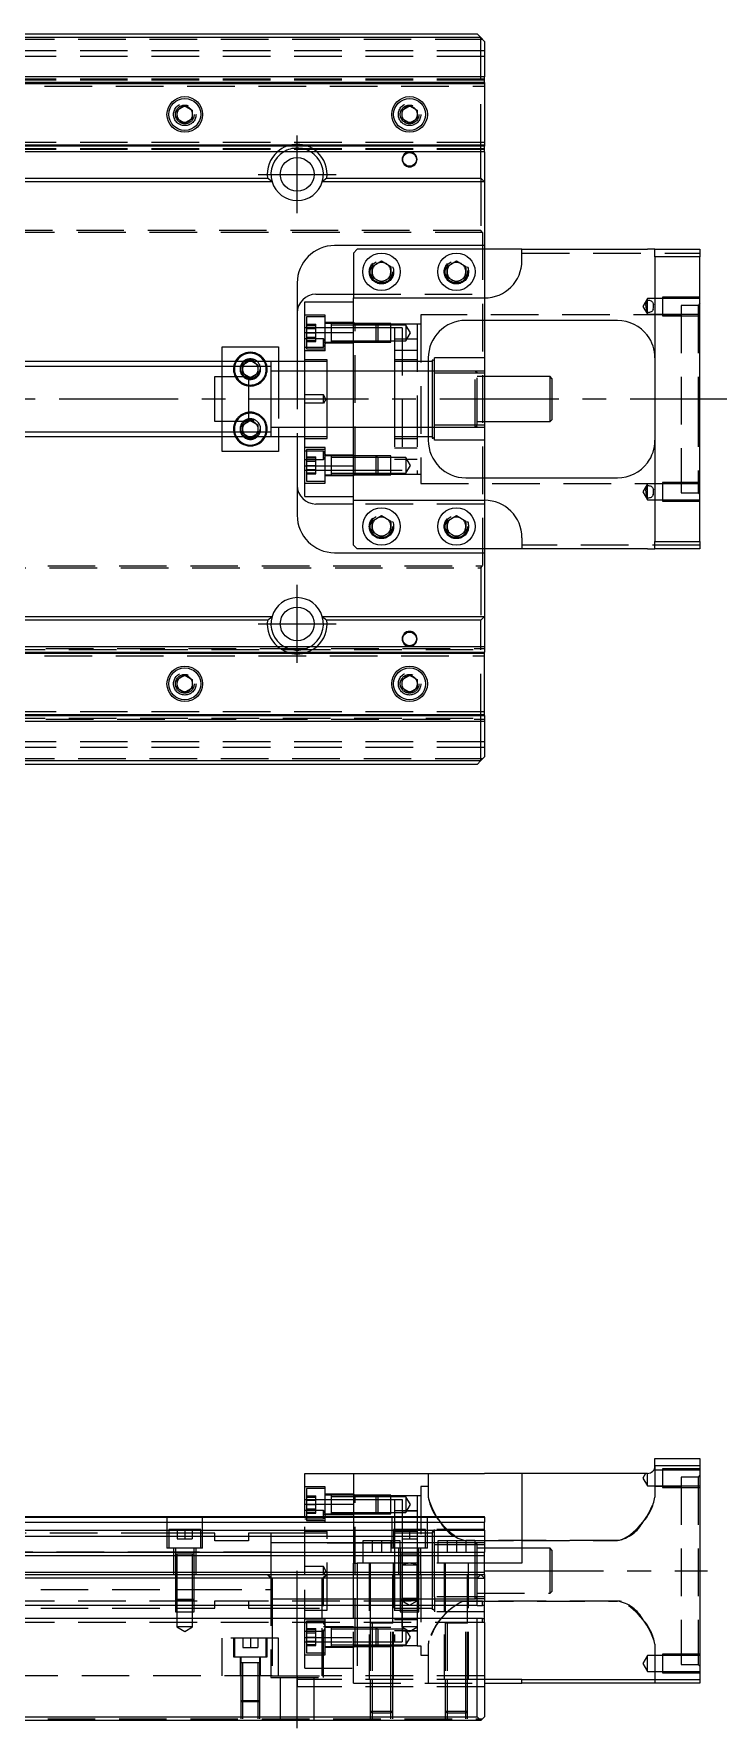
# Model space of a CAD drawing. Extents: x -13 to 794, y -395 to 120.
# Drawn here: x 339.7 to 522.4, y -354.8 to 97.5 of the extents above; entities that cross this region are included whole.
import ezdxf

# ---------------------------------------------------------------- set-up
doc = ezdxf.new("R2010")
doc.units = 0
doc.linetypes.add('CENTER', pattern=[50.8, 31.75, -6.35, 6.35, -6.35])
doc.linetypes.add('DASHED', pattern=[19.05, 12.7, -6.35])
doc.layers.get('0').update_dxf_attribs({"linetype": 'CONTINUOUS'})
doc.layers.add('CENTER', color=1, linetype='CENTER')

msp = doc.modelspace()

# ---------------------------------------------------------------- linework, layer by layer
at = {"color": 3, "linetype": 'DASHED'}
for p, q in [((459.5, 96), (313.8, 96)), ((460, 93), (0, 93)), ((460, 91.5), (0, 91.5)), ((459, 66), (459, 86)), ((460, 85.4), (0, 85.4)), ((460, 84.42), (323.5, 84.42)), ((323.5, 83.5), (460, 83.5)), ((460, 85.15), (330, 85.15)), ((377.5, 76), (377.53, 76.41)), ((437.5, 76), (437.53, 76.37)), ((460, 68.5), (323.5, 68.5)), ((460, 66.6), (0, 66.6)), ((460, 67.58), (323.5, 67.58)), ((460, 66.85), (330, 66.85)), ((459, 59), (459, 45)), ((459.5, 44.5), (0.5, 44.5)), ((459, 45), (1, 45)), ((459.5, 44.5), (459, 45)), ((459.5, 44.5), (459.5, -44.5)), ((460, 40), (460, 28)), ((470, 39), (517.5, 39)), ((429.5, 34), (429.52, 34.35)), ((455.48, 34.36), (455.5, 34)), ((425, 28), (460, 28)), ((460, 28), (460, 27)), ((517.5, 27.25), (507.5, 27.25)), ((507.5, 27.25), (507.5, 22.25)), ((425, 17.78), (425, 26)), ((460, 27), (460, 21)), ((503.5, 26.85), (502.29, 24.75)), ((502.29, 24.75), (503.5, 22.65)), ((507.5, 26.85), (503.5, 26.85)), ((503.5, 26.44), (503.5, 26.85)), ((503.5, 22.65), (503.5, 23.06)), ((503.5, 22.65), (507.5, 22.65)), ((517.5, 26.85), (507.5, 26.85)), ((507.5, 22.65), (517.5, 22.65)), ((517, 25), (512.5, 25)), ((512.5, 25), (512.5, -25)), ((517.5, 25.5), (517, 25)), ((517, 25), (517, 0)), ((417.5, 22.43), (412, 22.43)), ((412.5, 19), (412, 19)), ((417.5, 21.93), (412.5, 21.93)), ((412.5, 21.93), (412.5, 17.68)), ((412.5, 19.99), (415, 19.99)), ((412.5, 19.68), (415, 19.68)), ((425, 19), (412.5, 19)), ((412.5, 18.83), (415, 18.83)), ((415, 18.83), (415, 19.99)), ((415, 16.52), (415, 18.83)), ((417.5, 12.93), (417.5, 22.43)), ((425, 20.43), (417.5, 20.43)), ((419.1, 20.18), (417.5, 20.18)), ((425, 20.18), (419.09, 20.18)), ((419.1, 20.18), (419.1, 17.83)), ((419.1, 20.18), (419.1, 15.18)), ((425, 19.78), (419.1, 19.78)), ((425.5, 20), (425, 20.5)), ((431.1, 20.18), (425, 20.18)), ((431.1, 20.18), (425, 20.18)), ((425.5, 20), (425, 20)), ((431.5, 19.78), (425, 19.78)), ((436, 19), (425, 19)), ((431.28, 20), (425.5, 20)), ((425.5, -20), (425.5, 20)), ((431.5, 19.78), (431.1, 20.18)), ((435, 20.18), (431.1, 20.18)), ((431.1, 17.68), (431.1, 20.18)), ((442, 20), (431.28, 20)), ((435, 19.78), (431.5, 19.78)), ((431.5, 19.78), (431.5, 17.68)), ((435, 15.18), (435, 20.18)), ((439, 19.78), (435, 19.78)), ((438, 19), (436, 19)), ((436, 19), (436, 0)), ((438, 19), (438, 0)), ((440.21, 17.68), (439, 19.78)), ((439, 19.78), (439, 17.68)), ((443, 20), (442, 20)), ((442, 20), (442, 0)), ((512.5, 22.5), (443, 22.5)), ((443, 22.5), (443, -22.5)), ((507.5, 22.25), (517.5, 22.25)), ((417, 16.1), (412, 16.1)), ((412, 13.9), (417, 13.9)), ((412.5, 17.68), (412.5, 13.43)), ((412.5, 17.68), (415, 17.68)), ((412.5, 16.52), (415, 16.52)), ((412.5, 15.68), (415, 15.68)), ((412.5, 15.37), (415, 15.37)), ((415, 15.37), (415, 16.52)), ((417.66, 15), (417, 16.1)), ((417, 15), (417, 16.1)), ((417, 13.9), (417.66, 15)), ((417.66, 15), (417, 15)), ((417, 13.9), (417, 15)), ((417.5, 15.18), (419.1, 15.18)), ((425, 14.93), (417.5, 14.93)), ((419.09, 15.18), (425, 15.18)), ((419.1, 17.83), (419.1, 17.55)), ((419.1, 17.55), (419.1, 15.91)), ((419.1, 15.91), (419.1, 15.18)), ((419.1, 15.58), (425, 15.58)), ((425, 15.58), (431.5, 15.58)), ((425, 15.18), (431.1, 15.18)), ((425, 15.18), (431.1, 15.18)), ((431.1, 15.18), (431.1, 17.68)), ((431.1, 15.18), (431.5, 15.58)), ((431.1, 15.18), (435, 15.18)), ((431.5, 17.68), (431.5, 15.58)), ((431.5, 15.58), (435, 15.58)), ((435, 15.58), (439, 15.58)), ((438, 16), (436, 16)), ((442, 16), (438, 16)), ((439, 15.58), (440.21, 17.68)), ((439, 17.68), (439, 15.58)), ((503.53, 16.96), (503.33, 17.22)), ((390, 5), (390, 10)), ((395.5, 9.15), (396.96, 10)), ((395.5, 6.85), (395.5, 9.15)), ((398.04, 10), (399.5, 9.15)), ((399.5, 9.15), (399.5, 6.85)), ((405, 10), (405, 7.5)), ((410, 10), (410, -10)), ((417.5, 12.93), (412, 12.93)), ((418, 10.5), (412, 10.5)), ((418, 10), (412, 10)), ((412.5, 13.43), (417.5, 13.43)), ((418, 0), (418, 10.5)), ((442, 13), (436, 13)), ((442, 10.5), (436, 10.5)), ((442, 10), (436, 10)), ((436, 10), (436, 0)), ((445, 10), (442, 10)), ((390, -5), (390, 5)), ((395, 8), (395.01, 8.25)), ((397, 5.98), (395.5, 6.85)), ((397.5, 5.69), (397, 5.98)), ((399.5, 6.85), (397.5, 5.69)), ((412, 7.5), (403, 7.5)), ((405, 7.5), (405, -7.5)), ((418, 7.5), (412, 7.5)), ((425, 7.5), (418, 7.5)), ((436, 7.5), (425, 7.5)), ((442, 7.5), (436, 7.5)), ((445, 7.5), (442, 7.5)), ((446, 7.5), (445, 7.5)), ((446.63, 7.5), (446, 7.5)), ((457.5, 7.5), (446.63, 7.5)), ((460, 7.5), (457.5, 7.5)), ((458, 7), (457.5, 7.5)), ((457.5, -7.5), (457.5, 7.5)), ((458, -7), (458, 7)), ((460, 6), (458, 6)), ((417, 1.1), (412, 1.1)), ((417.66, 0), (417, 1.1)), ((417, -1.1), (417, 1.1)), ((418, -10.5), (418, 0)), ((436, 0), (436, -19)), ((436, 0), (436, -10)), ((438, 0), (438, -19)), ((442, 0), (442, -20)), ((517, 0), (517, -25)), ((417, -1.1), (412, -1.1)), ((417.66, 0), (417, -1.1)), ((390, -10), (390, -5)), ((395, -8), (395.01, -7.75)), ((395.5, -6.85), (397, -5.98)), ((395.5, -9.15), (395.5, -6.85)), ((397, -5.98), (397.5, -5.69)), ((397.5, -5.69), (399.5, -6.85)), ((399.5, -6.85), (399.5, -9.15)), ((403, -7.5), (412, -7.5)), ((405, -7.5), (405, -10)), ((412, -7.5), (418, -7.5)), ((418, -7.5), (425, -7.5)), ((425, -7.5), (436, -7.5)), ((436, -7.5), (442, -7.5)), ((442, -7.5), (445, -7.5)), ((445, -7.5), (446, -7.5)), ((446, -7.5), (446.63, -7.5)), ((446.63, -7.5), (457.5, -7.5)), ((457.5, -7.5), (458, -7)), ((457.5, -7.5), (460, -7.5)), ((458, -6), (460, -6)), ((396.96, -10), (395.5, -9.15)), ((399.5, -9.15), (398.04, -10)), ((412, -10), (418, -10)), ((412, -10.5), (418, -10.5)), ((417.5, -12.93), (412, -12.93)), ((417.5, -13.43), (412.5, -13.43)), ((412.5, -13.43), (412.5, -21.93)), ((417.5, -17.68), (417.5, -12.93)), ((436, -10), (442, -10)), ((436, -10.5), (442, -10.5)), ((436, -13), (442, -13)), ((442, -10), (445, -10)), ((417, -13.9), (412, -13.9)), ((412, -16.1), (417, -16.1)), ((412.5, -15.37), (415, -15.37)), ((412.5, -15.68), (415, -15.68)), ((412.5, -16.52), (415, -16.52)), ((412.5, -17.68), (415, -17.68)), ((415, -15.68), (415, -15.37)), ((415, -17.68), (415, -15.68)), ((415, -19.68), (415, -17.68)), ((417.66, -15), (417, -13.9)), ((417, -15), (417, -13.9)), ((417, -16.1), (417.66, -15)), ((417.66, -15), (417, -15)), ((417, -16.1), (417, -15)), ((425, -14.93), (417.5, -14.93)), ((419.1, -15.18), (417.5, -15.18)), ((417.5, -22.43), (417.5, -17.68)), ((425, -15.18), (419.09, -15.18)), ((419.1, -15.18), (419.1, -20.18)), ((419.1, -15.18), (419.1, -20.18)), ((425, -15.58), (419.1, -15.58)), ((431.1, -15.18), (425, -15.18)), ((431.1, -15.18), (425, -15.18)), ((431.5, -15.58), (425, -15.58)), ((425, -26), (425, -17.78)), ((431.5, -15.58), (431.1, -15.18)), ((435, -15.18), (431.1, -15.18)), ((431.1, -20.18), (431.1, -15.18)), ((435, -15.58), (431.5, -15.58)), ((431.5, -15.58), (431.5, -19.78)), ((435, -20.18), (435, -15.18)), ((439, -15.58), (435, -15.58)), ((436, -16), (438, -16)), ((438, -16), (442, -16)), ((440.21, -17.68), (439, -15.58)), ((439, -15.58), (439, -19.78)), ((439, -19.78), (440.21, -17.68)), ((503.49, -17.02), (503.79, -16.59)), ((412, -19), (412.5, -19)), ((412, -22.43), (417.5, -22.43)), ((412.5, -18.83), (415, -18.83)), ((412.5, -19), (425, -19)), ((412.5, -19.68), (415, -19.68)), ((412.5, -19.99), (415, -19.99)), ((412.5, -21.93), (417.5, -21.93)), ((415, -19.99), (415, -19.68)), ((417.5, -20.18), (419.1, -20.18)), ((417.5, -20.43), (425, -20.43)), ((419.09, -20.18), (425, -20.18)), ((419.1, -19.78), (425, -19.78)), ((425, -19), (436, -19)), ((425, -19.78), (431.5, -19.78)), ((425, -20), (425.5, -20)), ((425, -20.5), (425.5, -20)), ((425, -20.18), (431.1, -20.18)), ((425, -20.18), (431.1, -20.18)), ((425.5, -20), (431.28, -20)), ((431.1, -20.18), (431.5, -19.78)), ((431.1, -20.18), (435, -20.18)), ((431.28, -20), (442, -20)), ((431.5, -19.78), (435, -19.78)), ((435, -19.78), (439, -19.78)), ((436, -19), (438, -19)), ((442, -20), (443, -20)), ((443, -22.5), (512.5, -22.5)), ((460, -21), (460, -27)), ((517.5, -22.25), (507.5, -22.25)), ((507.5, -22.25), (507.5, -27.25)), ((460, -27), (460, -28)), ((503.5, -22.65), (502.29, -24.75)), ((502.29, -24.75), (503.5, -26.85)), ((507.5, -22.65), (503.5, -22.65)), ((503.5, -23.06), (503.5, -22.65)), ((503.5, -26.85), (503.5, -26.44)), ((503.5, -26.85), (507.5, -26.85)), ((517.5, -22.65), (507.5, -22.65)), ((507.5, -26.85), (517.5, -26.85)), ((512.5, -25), (517, -25)), ((517, -25), (517.5, -25.5)), ((460, -28), (425, -28)), ((460, -28), (460, -40)), ((507.5, -27.25), (517.5, -27.25)), ((429.5, -34), (429.52, -33.65)), ((449.5, -34), (449.52, -33.65)), ((517.5, -39), (470, -39)), ((0.5, -44.5), (459.5, -44.5)), ((1, -45), (459, -45)), ((459, -45), (459.5, -44.5)), ((459, -45), (459, -59)), ((0, -66.6), (460, -66.6)), ((323.5, -67.58), (460, -67.58)), ((330, -66.85), (460, -66.85)), ((459, -86), (459, -66)), ((323.5, -68.5), (460, -68.5)), ((377.5, -76), (377.53, -75.59)), ((437.5, -76), (437.53, -75.59)), ((0, -85.4), (460, -85.4)), ((460, -83.5), (323.5, -83.5)), ((323.5, -84.42), (460, -84.42)), ((330, -85.15), (460, -85.15)), ((460, -91.5), (0, -91.5)), ((460, -93), (0, -93)), ((459.5, -96), (313.8, -96)), ((505.5, -284.78), (505.5, -293.15)), ((445, -286.78), (445, -293.15)), ((503.01, -286.78), (502.29, -288.03)), ((502.29, -288.03), (503.5, -290.13)), ((503.5, -290.13), (503.5, -286.78)), ((505.12, -285.96), (505.14, -285.93)), ((507.5, -285.93), (505.14, -285.93)), ((517.5, -285.53), (507.5, -285.53)), ((507.5, -285.53), (507.5, -290.53)), ((517.5, -285.93), (507.5, -285.93)), ((517, -287.78), (512.5, -287.78)), ((512.5, -287.78), (512.5, -337.78)), ((517.5, -287.28), (517, -287.78)), ((517, -287.78), (517, -337.78)), ((417.5, -290.35), (412, -290.35)), ((412, -293.78), (412.5, -293.78)), ((412, -293.78), (412.5, -293.78)), ((417.5, -290.85), (412.5, -290.85)), ((412.5, -290.85), (412.5, -295.1)), ((412.5, -292.79), (415, -292.79)), ((412.5, -293.1), (415, -293.1)), ((412.5, -293.78), (425, -293.78)), ((412.5, -293.78), (425, -293.78)), ((412.5, -293.95), (415, -293.95)), ((415, -293.95), (415, -292.79)), ((415, -296.26), (415, -293.95)), ((417.5, -299.85), (417.5, -290.35)), ((425, -292.35), (417.5, -292.35)), ((419.1, -292.6), (417.5, -292.6)), ((425, -292.6), (419.09, -292.6)), ((419.1, -292.6), (419.1, -293)), ((419.1, -292.6), (419.1, -297.6)), ((419.1, -292.6), (419.1, -297.6)), ((425, -293), (419.1, -293)), ((419.1, -293), (419.1, -294.96)), ((425.5, -292.78), (425, -292.28)), ((431.1, -292.6), (425, -292.6)), ((431.1, -292.6), (425, -292.6)), ((425.5, -292.78), (425, -292.78)), ((431.5, -293), (425, -293)), ((425, -293.78), (431.5, -293.78)), ((425, -293.78), (431.5, -293.78)), ((431.28, -292.78), (425.5, -292.78)), ((425.5, -332.78), (425.5, -292.78)), ((431.5, -293), (431.1, -292.6)), ((435, -292.6), (431.1, -292.6)), ((431.1, -295.1), (431.1, -292.6)), ((442, -292.78), (431.28, -292.78)), ((435, -293), (431.5, -293)), ((431.5, -293), (431.5, -295.1)), ((431.5, -293.78), (436, -293.78)), ((431.5, -293.78), (436, -293.78)), ((435, -297.6), (435, -292.6)), ((439, -293), (435, -293)), ((436, -293.78), (438, -293.78)), ((436, -293.78), (436, -306.78)), ((438, -293.78), (438, -301.78)), ((440.21, -295.1), (439, -293)), ((439, -293), (439, -295.1)), ((443, -292.78), (442, -292.78)), ((442, -292.78), (442, -301.78)), ((445, -290.28), (443, -290.28)), ((443, -290.28), (443, -306.78)), ((503.5, -290.13), (507.5, -290.13)), ((512.5, -290.28), (505.5, -290.28)), ((507.5, -290.13), (517.5, -290.13)), ((507.5, -290.53), (517.5, -290.53)), ((375.25, -298.28), (375.25, -306.78)), ((384.75, -306.78), (384.75, -298.28)), ((417, -296.68), (412, -296.68)), ((412, -313.78), (412, -298.28)), ((412.5, -295.1), (412.5, -298.28)), ((412.5, -295.1), (415, -295.1)), ((412.5, -296.26), (415, -296.26)), ((412.5, -297.1), (415, -297.1)), ((412.5, -297.41), (415, -297.41)), ((412.5, -298.28), (412.5, -299.35)), ((415, -297.41), (415, -296.26)), ((417.66, -297.78), (417, -296.68)), ((417, -297.78), (417, -296.68)), ((417, -298.88), (417.66, -297.78)), ((417.66, -297.78), (417, -297.78)), ((417, -298.88), (417, -297.78)), ((417.5, -297.6), (419.1, -297.6)), ((425, -297.85), (417.5, -297.85)), ((419.09, -297.6), (425, -297.6)), ((419.1, -294.96), (419.1, -295.24)), ((419.1, -295.1), (419.1, -297.6)), ((419.1, -295.1), (419.1, -297.6)), ((419.1, -295.24), (419.1, -297.2)), ((419.1, -297.2), (425, -297.2)), ((425, -297.2), (431.5, -297.2)), ((425, -297.6), (431.1, -297.6)), ((425, -297.6), (431.1, -297.6)), ((425, -298.28), (425, -310.78)), ((431.1, -297.6), (431.1, -295.1)), ((431.1, -297.6), (431.5, -297.2)), ((431.1, -297.6), (435, -297.6)), ((431.5, -295.1), (431.5, -297.2)), ((431.5, -297.2), (435, -297.2)), ((435, -297.2), (439, -297.2)), ((435.25, -298.28), (435.25, -306.78)), ((438, -296.78), (436, -296.78)), ((438, -296.78), (442, -296.78)), ((442, -296.78), (438, -296.78)), ((439, -297.2), (440.21, -295.1)), ((439, -295.1), (439, -297.2)), ((444.75, -306.78), (444.75, -298.28)), ((375.75, -302.78), (324.25, -302.78)), ((375.75, -301.78), (375.75, -306.78)), ((384.25, -301.78), (375.75, -301.78)), ((384.25, -302.78), (375.75, -302.78)), ((378, -301.78), (378, -304.28)), ((380, -301.78), (380, -304.28)), ((382, -301.78), (382, -304.28)), ((384.25, -306.78), (384.25, -301.78)), ((388, -302.78), (384.25, -302.78)), ((388, -304.78), (388, -302.78)), ((403, -302.78), (397, -302.78)), ((397, -302.78), (397, -304.78)), ((412, -302.78), (403, -302.78)), ((403, -302.78), (403, -312.78)), ((403, -302.78), (403, -312.78)), ((412, -298.88), (417, -298.88)), ((417.5, -299.85), (412, -299.85)), ((418, -302.28), (412, -302.28)), ((418, -302.78), (412, -302.78)), ((412.5, -299.35), (417.5, -299.35)), ((418, -323.28), (418, -302.28)), ((435.75, -301.78), (435.75, -306.78)), ((444.25, -301.78), (435.75, -301.78)), ((442, -299.78), (436, -299.78)), ((442, -299.78), (436, -299.78)), ((442, -302.28), (436, -302.28)), ((446, -302.78), (436, -302.78)), ((438, -301.78), (438, -304.28)), ((440, -301.78), (440, -304.28)), ((442, -301.78), (442, -304.28)), ((444.25, -306.78), (444.25, -301.78)), ((446.31, -302.4), (446, -302.4)), ((446, -302.4), (446, -310.78)), ((446.63, -305.85), (446.63, -301.78)), ((460, -301.78), (446.63, -301.78)), ((384.75, -306.78), (375.25, -306.78)), ((377, -306.78), (377, -313.78)), ((377.5, -306.78), (377.5, -308.38)), ((378, -304.28), (380, -304.28)), ((380, -304.28), (382, -304.28)), ((382.5, -308.38), (382.5, -306.78)), ((383, -313.78), (383, -306.78)), ((397, -304.78), (388, -304.78)), ((412, -305.28), (403, -305.28)), ((418, -305.28), (412, -305.28)), ((425, -305.28), (418, -305.28)), ((418, -305.28), (425, -305.28)), ((427.5, -305.28), (425, -305.28)), ((425, -305.28), (427.5, -305.28)), ((427.5, -304.78), (427.5, -310.78)), ((435.75, -304.78), (427.5, -304.78)), ((436, -305.28), (427.5, -305.28)), ((427.5, -305.28), (436, -305.28)), ((430, -304.78), (430, -307.78)), ((432.5, -304.78), (432.5, -307.78)), ((435, -304.78), (435, -307.78)), ((444.75, -306.78), (435.25, -306.78)), ((437.5, -304.78), (435.75, -304.78)), ((446, -305.28), (436, -305.28)), ((436, -306.78), (436, -310.78)), ((437, -306.78), (437, -313.78)), ((437.5, -306.78), (437.5, -304.78)), ((437.5, -306.78), (437.5, -308.38)), ((438, -304.28), (438, -311.28)), ((438, -304.28), (440, -304.28)), ((440, -304.28), (442, -304.28)), ((442, -304.28), (442, -306.78)), ((442, -306.78), (442, -308.38)), ((442.5, -308.38), (442.5, -306.78)), ((443, -313.78), (443, -306.78)), ((457.5, -305.28), (446, -305.28)), ((446.63, -310.78), (446.63, -305.85)), ((447.5, -305.85), (446.63, -305.85)), ((447.5, -304.78), (447.5, -310.78)), ((457.5, -304.78), (447.5, -304.78)), ((457.5, -305.85), (447.5, -305.85)), ((450, -304.78), (450, -307.78)), ((452.5, -304.78), (452.5, -307.78)), ((454.07, -304.59), (454.31, -304.64)), ((454.31, -304.64), (454.65, -304.69)), ((454.65, -304.69), (455, -304.7)), ((495.5, -304.7), (455, -304.7)), ((455, -304.7), (470, -304.7)), ((455, -304.78), (455, -307.78)), ((457.5, -310.78), (457.5, -304.78)), ((458, -305.78), (457.5, -305.28)), ((460, -305.28), (457.5, -305.28)), ((460, -305.85), (457.5, -305.85)), ((458, -310.78), (458, -305.78)), ((460, -306.78), (458, -306.78)), ((470, -306.78), (460, -306.78)), ((470, -304.7), (495.5, -304.7)), ((477.5, -306.78), (470, -306.78)), ((478, -307.28), (477.5, -306.78)), ((477.5, -312.78), (477.5, -306.78)), ((478, -307.28), (478, -312.78)), ((495.85, -304.69), (495.5, -304.7)), ((496.19, -304.64), (495.85, -304.69)), ((496.55, -304.56), (496.19, -304.64)), ((377.5, -307.78), (323.5, -307.78)), ((382.5, -307.78), (377.5, -307.78)), ((377.5, -308.37), (377.5, -308.38)), ((377.5, -308.38), (377.5, -313.78)), ((377.5, -308.38), (377.5, -308.38)), ((382.5, -308.38), (377.5, -308.38)), ((377.9, -308.38), (377.9, -313.78)), ((382.1, -313.78), (382.1, -308.38)), ((403, -307.78), (382.5, -307.78)), ((382.5, -308.38), (382.5, -308.37)), ((382.5, -313.78), (382.5, -308.38)), ((382.5, -308.38), (382.5, -308.38)), ((417, -311.68), (412, -311.68)), ((417.66, -312.78), (417, -311.68)), ((417, -313.88), (417, -311.68)), ((425, -310.78), (426, -310.78)), ((425, -313.78), (425, -310.78)), ((437.5, -310.78), (426, -310.78)), ((426, -310.78), (426, -313.78)), ((429.25, -310.78), (429.25, -341.78)), ((429.5, -310.78), (429.5, -313.78)), ((430, -307.78), (432.5, -307.78)), ((432.5, -307.78), (435, -307.78)), ((435.5, -326.78), (435.5, -310.78)), ((435.75, -341.78), (435.75, -310.78)), ((436, -310.78), (436, -331.78)), ((437.5, -308.37), (437.5, -308.38)), ((437.5, -308.38), (437.5, -313.78)), ((437.5, -308.38), (437.5, -308.38)), ((442.5, -308.38), (437.5, -308.38)), ((442.5, -308.38), (437.5, -308.38)), ((437.9, -310.78), (437.5, -310.78)), ((437.9, -308.38), (437.9, -313.78)), ((439.87, -310.78), (437.9, -310.78)), ((438, -311.28), (438, -313.78)), ((442, -311.28), (438, -311.28)), ((440.13, -310.78), (439.87, -310.78)), ((440.06, -310.78), (439.94, -310.78)), ((442.1, -310.78), (440.13, -310.78)), ((442, -308.38), (442, -310.78)), ((442, -310.78), (442, -311.28)), ((442, -313.78), (442, -311.28)), ((442.1, -313.78), (442.1, -308.38)), ((442.5, -310.78), (442.1, -310.78)), ((442.5, -308.38), (442.5, -308.37)), ((442.5, -313.78), (442.5, -308.38)), ((442.5, -308.38), (442.5, -308.38)), ((460, -310.78), (442.5, -310.78)), ((446, -310.78), (446, -323.15)), ((446.63, -319.71), (446.63, -310.78)), ((449.25, -310.78), (449.25, -341.78)), ((449.5, -310.78), (449.5, -326.78)), ((450, -307.78), (452.5, -307.78)), ((452.5, -307.78), (455, -307.78)), ((455.5, -326.78), (455.5, -310.78)), ((455.75, -341.78), (455.75, -310.78)), ((457.5, -312.78), (457.5, -310.78)), ((458, -312.78), (458, -310.78)), ((377.5, -313.78), (377.5, -320.38)), ((377.5, -313.78), (377.5, -320.38)), ((377.9, -313.78), (377.9, -320.78)), ((382.1, -320.78), (382.1, -313.78)), ((382.5, -320.38), (382.5, -313.78)), ((382.5, -320.38), (382.5, -313.78)), ((402, -313.78), (403, -314.78)), ((402.06, -313.78), (403.29, -314.78)), ((403, -312.78), (403, -313.78)), ((403, -312.78), (403, -313.78)), ((403, -313.78), (403, -314.55)), ((403, -313.78), (403, -314.55)), ((403, -314.55), (403, -314.78)), ((403, -314.55), (403, -314.78)), ((403, -314.78), (403, -341.28)), ((403.29, -314.78), (403.29, -322.08)), ((412, -330.56), (412, -313.78)), ((417, -313.88), (412, -313.88)), ((416.71, -314.78), (417.94, -313.78)), ((416.71, -322.08), (416.71, -314.78)), ((417.66, -312.78), (417, -313.88)), ((417, -314.78), (418, -313.78)), ((417, -341.28), (417, -314.78)), ((425, -322.08), (425, -313.78)), ((426, -313.78), (426, -322.08)), ((429.5, -313.78), (429.5, -322.08)), ((437.5, -313.78), (437.5, -320.38)), ((437.5, -313.78), (437.5, -320.38)), ((437.9, -313.78), (437.9, -320.78)), ((438, -313.78), (438, -320.15)), ((442, -320.15), (442, -313.78)), ((442.1, -320.78), (442.1, -313.78)), ((442.5, -320.38), (442.5, -313.78)), ((442.5, -320.38), (442.5, -313.78)), ((443, -313.78), (443, -335.28)), ((457.5, -320.28), (457.5, -312.78)), ((458, -314.78), (458, -312.78)), ((458, -314.78), (460, -314.78)), ((460, -313.78), (460, -314.78)), ((477.5, -318.78), (477.5, -312.78)), ((478, -312.78), (478, -318.28)), ((459.5, -320.93), (0.5, -320.93)), ((322.5, -317.78), (377.5, -317.78)), ((377.5, -317.78), (377.9, -317.78)), ((377.5, -320.38), (377.9, -320.78)), ((377.5, -320.38), (377.5, -322.08)), ((377.5, -320.38), (382.5, -320.38)), ((377.9, -317.78), (382.1, -317.78)), ((377.9, -320.78), (377.9, -323.78)), ((382.1, -320.78), (377.9, -320.78)), ((382.1, -317.78), (382.5, -317.78)), ((382.1, -320.78), (382.5, -320.38)), ((382.1, -323.78), (382.1, -320.78)), ((382.5, -317.78), (403, -317.78)), ((382.5, -322.08), (382.5, -320.38)), ((388, -320.78), (397, -320.78)), ((388, -322.08), (388, -320.78)), ((397, -320.78), (397, -322.08)), ((403, -320.28), (403.29, -320.28)), ((403.29, -320.28), (412, -320.28)), ((412, -320.28), (418, -320.28)), ((418, -320.28), (425, -320.28)), ((418, -320.28), (425, -320.28)), ((425, -320.28), (429.5, -320.28)), ((425, -320.28), (429.5, -320.28)), ((429.5, -320.28), (436, -320.28)), ((429.5, -320.28), (436, -320.28)), ((436, -320.28), (446, -320.28)), ((437.5, -320.38), (437.9, -320.78)), ((437.5, -320.38), (437.5, -322.08)), ((437.5, -320.38), (442.5, -320.38)), ((437.9, -320.78), (437.9, -323.78)), ((442.1, -320.78), (437.9, -320.78)), ((438, -320.15), (438, -320.78)), ((438, -320.15), (438.17, -320.78)), ((442, -320.15), (438, -320.15)), ((438, -320.78), (440, -321.93)), ((438, -320.78), (438, -331.78)), ((440, -321.93), (442, -320.78)), ((441.83, -320.78), (442, -320.15)), ((442, -320.78), (442, -320.15)), ((442, -320.78), (442, -332.78)), ((442.1, -320.78), (442.5, -320.38)), ((442.1, -323.78), (442.1, -320.78)), ((442.5, -322.08), (442.5, -320.38)), ((446, -320.28), (457.5, -320.28)), ((446.63, -319.71), (446.63, -323.78)), ((460, -319.71), (446.63, -319.71)), ((454.07, -320.97), (454.26, -320.93)), ((455, -320.86), (454.26, -320.93)), ((454.26, -320.93), (455, -320.86)), ((495.5, -320.86), (455, -320.86)), ((455, -320.86), (495.5, -320.86)), ((457.5, -320.28), (458, -319.78)), ((460, -320.28), (457.5, -320.28)), ((458, -318.78), (477.5, -318.78)), ((477.5, -318.78), (478, -318.28)), ((495.85, -320.87), (495.5, -320.86)), ((496.19, -320.92), (495.85, -320.87)), ((496.55, -321), (496.19, -320.92)), ((322.5, -322.78), (377.5, -322.78)), ((377.5, -322.08), (377.5, -323.78)), ((377.5, -322.78), (382.5, -322.78)), ((377.5, -323.78), (382.5, -323.78)), ((377.9, -323.78), (377.9, -327.78)), ((382.1, -327.78), (382.1, -323.78)), ((382.5, -323.78), (382.5, -322.08)), ((382.5, -322.78), (388, -322.78)), ((388, -322.78), (388, -322.08)), ((397, -322.08), (397, -322.78)), ((397, -322.78), (403, -322.78)), ((403, -322.78), (403.29, -322.78)), ((403.29, -322.08), (403.29, -325.48)), ((403.29, -322.78), (418, -322.78)), ((403.29, -325.48), (403.29, -340.78)), ((412, -323.28), (418, -323.28)), ((416.71, -325.48), (416.71, -322.08)), ((416.71, -340.78), (416.71, -325.48)), ((425, -325.48), (425, -322.08)), ((425, -341.78), (425, -325.48)), ((426, -322.08), (426, -325.48)), ((426, -325.48), (426, -341.78)), ((429.5, -322.08), (429.5, -325.48)), ((429.5, -325.48), (429.5, -326.78)), ((436, -322.78), (446, -322.78)), ((436, -323.28), (442, -323.28)), ((437.5, -322.08), (437.5, -323.78)), ((437.5, -323.78), (442.5, -323.78)), ((437.9, -323.78), (437.9, -327.78)), ((442.1, -327.78), (442.1, -323.78)), ((442.5, -323.78), (442.5, -322.08)), ((446.31, -323.15), (446, -323.15)), ((460, -323.78), (446.63, -323.78)), ((459.5, -326.63), (0.5, -326.63)), ((377.9, -327.78), (380, -328.99)), ((382.1, -327.78), (377.9, -327.78)), ((380, -328.99), (382.1, -327.78)), ((417.5, -325.71), (412, -325.71)), ((417, -326.68), (412, -326.68)), ((412, -328.88), (417, -328.88)), ((417.5, -326.21), (412.5, -326.21)), ((412.5, -326.21), (412.5, -334.71)), ((412.5, -328.15), (415, -328.15)), ((412.5, -328.46), (415, -328.46)), ((412.5, -329.3), (415, -329.3)), ((415, -328.46), (415, -328.15)), ((415, -330.46), (415, -328.46)), ((417.66, -327.78), (417, -326.68)), ((417, -328.88), (417.66, -327.78)), ((417.66, -327.78), (417, -327.78)), ((417.5, -330.46), (417.5, -325.71)), ((425, -327.71), (417.5, -327.71)), ((419.1, -327.96), (417.5, -327.96)), ((425, -327.96), (419.09, -327.96)), ((419.1, -327.96), (419.1, -332.96)), ((419.1, -327.96), (419.1, -328.36)), ((419.1, -327.96), (419.1, -332.96)), ((425, -328.36), (419.1, -328.36)), ((419.1, -328.36), (419.1, -332.56)), ((429.5, -327.96), (425, -327.96)), ((429.5, -327.96), (425, -327.96)), ((429.5, -328.36), (425, -328.36)), ((429.5, -326.77), (429.5, -326.78)), ((429.5, -326.78), (429.5, -341.78)), ((429.5, -326.78), (429.5, -326.78)), ((435.5, -326.78), (429.5, -326.78)), ((435.5, -326.78), (429.5, -326.78)), ((430, -327.96), (429.5, -327.96)), ((430, -327.96), (429.5, -327.96)), ((430, -328.36), (429.5, -328.36)), ((430, -326.78), (430, -341.78)), ((431.1, -327.96), (430, -327.96)), ((431.1, -327.96), (430, -327.96)), ((431.5, -328.36), (430, -328.36)), ((431.5, -328.36), (431.1, -327.96)), ((435, -327.96), (431.1, -327.96)), ((431.1, -332.96), (431.1, -327.96)), ((435, -328.36), (431.5, -328.36)), ((431.5, -328.36), (431.5, -332.56)), ((435, -341.78), (435, -326.78)), ((439, -328.36), (435, -328.36)), ((435.5, -341.78), (435.5, -326.77)), ((436, -325.78), (442, -325.78)), ((442, -325.78), (436, -325.78)), ((438, -328.78), (436, -328.78)), ((437.9, -327.78), (440, -328.99)), ((442.1, -327.78), (437.9, -327.78)), ((438, -328.78), (442, -328.78)), ((442, -328.78), (438, -328.78)), ((440.21, -330.46), (439, -328.36)), ((439, -328.36), (439, -332.56)), ((440, -328.99), (442.1, -327.78)), ((449.5, -326.77), (449.5, -341.78)), ((455.5, -326.78), (449.5, -326.78)), ((455.5, -326.78), (449.5, -326.78)), ((450, -326.78), (450, -341.78)), ((455, -341.78), (455, -326.78)), ((455.5, -341.78), (455.5, -326.77)), ((405, -330.78), (390, -330.78)), ((390, -340.78), (390, -330.78)), ((393, -330.78), (393, -335.78)), ((393.25, -330.78), (393.25, -335.78)), ((395.5, -330.78), (395.5, -333.28)), ((395.5, -333.28), (397.5, -333.28)), ((397.5, -330.78), (397.5, -333.28)), ((397.5, -333.28), (399.5, -333.28)), ((399.5, -330.78), (399.5, -333.28)), ((401.75, -335.78), (401.75, -330.78)), ((402, -335.78), (402, -330.78)), ((405, -340.78), (405, -330.78)), ((412, -338.78), (412, -330.56)), ((412, -330.56), (425, -330.56)), ((412, -331.78), (425, -331.78)), ((412, -331.78), (425, -331.78)), ((412.5, -330.46), (415, -330.46)), ((412.5, -331.61), (415, -331.61)), ((412.5, -332.46), (415, -332.46)), ((412.5, -332.77), (415, -332.77)), ((415, -332.46), (415, -330.46)), ((415, -332.77), (415, -332.46)), ((417.5, -335.21), (417.5, -330.46)), ((417.5, -332.96), (419.1, -332.96)), ((417.5, -333.21), (425, -333.21)), ((419.09, -332.96), (425, -332.96)), ((419.1, -330.46), (419.1, -332.96)), ((419.1, -330.46), (419.1, -332.96)), ((419.1, -332.56), (425, -332.56)), ((425, -331.78), (436, -331.78)), ((425, -331.78), (436, -331.78)), ((425, -332.56), (431.5, -332.56)), ((425, -332.56), (431.5, -332.56)), ((425, -333.28), (425.5, -332.78)), ((425.5, -332.78), (425, -332.78)), ((425, -332.96), (431.1, -332.96)), ((425, -332.96), (431.1, -332.96)), ((425.5, -332.78), (442, -332.78)), ((442, -332.78), (425.5, -332.78)), ((431.1, -332.96), (431.5, -332.56)), ((431.1, -332.96), (435, -332.96)), ((431.5, -332.56), (435, -332.56)), ((435, -332.56), (439, -332.56)), ((436, -331.78), (438, -331.78)), ((439, -332.56), (440.21, -330.46)), ((442, -332.78), (443, -332.78)), ((445.01, -332.1), (445, -332.41)), ((445, -332.41), (445, -342.78)), ((445.05, -331.79), (445.01, -332.1)), ((445.12, -331.47), (445.05, -331.79)), ((505.5, -332.41), (505.5, -342.78)), ((393, -335.78), (402, -335.78)), ((394.75, -335.78), (394.75, -340.78)), ((395, -335.78), (395, -337.38)), ((395, -337.37), (395, -340.78)), ((400, -337.38), (395, -337.38)), ((395.4, -337.38), (395.4, -340.78)), ((399.6, -340.78), (399.6, -337.38)), ((400, -337.38), (400, -335.78)), ((400, -340.78), (400, -337.37)), ((400.25, -340.78), (400.25, -335.78)), ((412, -335.21), (417.5, -335.21)), ((412, -338.78), (425, -338.78)), ((412.5, -334.71), (417.5, -334.71)), ((443, -335.28), (445, -335.28)), ((503.5, -335.43), (502.29, -337.53)), ((502.29, -337.53), (503.5, -339.63)), ((507.5, -335.43), (503.5, -335.43)), ((503.5, -337.53), (503.5, -335.43)), ((503.5, -339.63), (503.5, -337.53)), ((505.5, -335.28), (512.5, -335.28)), ((517.5, -335.03), (507.5, -335.03)), ((507.5, -335.03), (507.5, -340.03)), ((517.5, -335.43), (507.5, -335.43)), ((512.5, -337.78), (517, -337.78)), ((517, -337.78), (517.5, -338.28)), ((403.29, -340.78), (296.71, -340.78)), ((395, -340.78), (395, -347.38)), ((395, -340.78), (395, -347.38)), ((395.4, -340.78), (395.4, -347.78)), ((399.6, -347.78), (399.6, -340.78)), ((400, -347.38), (400, -340.78)), ((400, -347.38), (400, -340.78)), ((403, -341.28), (417, -341.28)), ((403.29, -340.78), (416.71, -340.78)), ((405.5, -341.28), (405.5, -352.78)), ((410, -340.78), (410, -341.78)), ((410, -341.78), (410, -343.78)), ((420, -341.78), (410, -341.78)), ((414.5, -352.78), (414.5, -341.28)), ((460, -340.78), (416.71, -340.78)), ((460, -341.78), (420, -341.78)), ((425, -342.78), (425, -341.78)), ((425, -342.78), (460, -342.78)), ((429.5, -341.78), (429.5, -350.28)), ((429.5, -341.78), (429.5, -350.28)), ((430, -341.78), (430, -350.78)), ((435, -350.78), (435, -341.78)), ((435.5, -350.28), (435.5, -341.78)), ((435.5, -350.28), (435.5, -341.78)), ((449.5, -341.78), (449.5, -350.28)), ((449.5, -341.78), (449.5, -350.28)), ((450, -341.78), (450, -350.78)), ((455, -350.78), (455, -341.78)), ((455.5, -350.28), (455.5, -341.78)), ((455.5, -350.28), (455.5, -341.78)), ((503.5, -339.63), (507.5, -339.63)), ((507.5, -339.63), (517.5, -339.63)), ((507.5, -340.03), (517.5, -340.03)), ((395, -347.38), (395.4, -347.78)), ((395, -347.38), (395, -352.28)), ((395, -347.38), (400, -347.38)), ((395.4, -347.78), (395.4, -352.28)), ((399.6, -347.78), (395.4, -347.78)), ((399.6, -347.78), (400, -347.38)), ((399.6, -352.28), (399.6, -347.78)), ((400, -352.28), (400, -347.38)), ((415, -343.78), (410, -343.78)), ((460, -343.78), (415, -343.78)), ((0.5, -352.28), (459.5, -352.28)), ((429.5, -350.28), (430, -350.78)), ((429.5, -350.28), (429.5, -352.28)), ((429.5, -350.28), (435.5, -350.28)), ((430, -350.78), (430, -352.28)), ((435, -350.78), (430, -350.78)), ((435, -350.78), (435.5, -350.28)), ((435, -352.28), (435, -350.78)), ((435.5, -352.28), (435.5, -350.28)), ((449.5, -350.28), (450, -350.78)), ((449.5, -350.28), (449.5, -352.28)), ((449.5, -350.28), (455.5, -350.28)), ((450, -350.78), (450, -352.28)), ((455, -350.78), (450, -350.78)), ((455, -350.78), (455.5, -350.28)), ((455, -352.28), (455, -350.78)), ((455.5, -352.28), (455.5, -350.28))]:
    msp.add_line(p, q, dxfattribs=at)
at = {"color": 7, "linetype": 'CONTINUOUS'}
for p, q in [((330, 97.5), (458, 97.5)), ((459, 96.5), (330, 96.5)), ((459, 96.5), (458, 97.5)), ((460, 95.5), (459, 96.5)), ((459, 86), (459, 96.5)), ((460, 95.5), (460, 86)), ((460, 86), (330, 86)), ((460, 84.48), (460, 86)), ((460, 84.48), (331.27, 84.48)), ((460, 84.2), (331.95, 84.2)), ((460, 84.48), (460, 84.2)), ((460, 84.2), (460, 67.8)), ((378, 77.15), (380, 78.31)), ((378, 74.85), (378, 77.15)), ((380, 78.31), (382, 77.15)), ((382, 77.15), (382, 74.85)), ((438, 77.15), (440, 78.31)), ((438, 74.85), (438, 77.15)), ((440, 78.31), (442, 77.15)), ((442, 77.15), (442, 74.85)), ((380, 73.69), (378, 74.85)), ((382, 74.85), (380, 73.69)), ((440, 73.69), (438, 74.85)), ((442, 74.85), (440, 73.69)), ((460, 67.8), (330, 67.8)), ((460, 67.52), (330, 67.52)), ((460, 66), (330, 66)), ((459, 59), (459, 66)), ((460, 67.8), (460, 67.52)), ((460, 66), (460, 67.52)), ((460, 66), (460, 58)), ((330, 59), (402.06, 59)), ((403.29, 58), (402.06, 59)), ((417.94, 59), (416.71, 58)), ((417.94, 59), (459, 59)), ((459, 59), (460, 58)), ((403.29, 58), (330, 58)), ((460, 58), (416.71, 58)), ((460, 58), (460, 41)), ((460, 41), (420, 41)), ((460, 41), (460, 40)), ((426, 40), (425, 39)), ((425, 39), (425, 27)), ((470, 40), (426, 40)), ((430, 35.44), (432.5, 36.89)), ((432.5, 36.89), (435, 35.44)), ((450, 35.44), (452.5, 36.89)), ((452.5, 36.89), (455, 35.44)), ((470, 40), (503.5, 40)), ((470, 37), (470, 40)), ((505.5, 40), (503.5, 40)), ((505.5, 40), (517.5, 40)), ((505.5, 38), (505.5, 40)), ((517.5, 38), (505.5, 38)), ((505.5, 38), (505.5, -38)), ((517.5, 40), (517.5, 38)), ((517.5, -38), (517.5, 38)), ((430, 32.56), (430, 35.44)), ((432.5, 31.11), (430, 32.56)), ((435, 32.56), (432.5, 31.11)), ((435, 35.44), (435, 32.56)), ((450, 32.56), (450, 35.44)), ((452.5, 31.11), (450, 32.56)), ((455, 32.56), (452.5, 31.11)), ((455, 35.44), (455, 32.56)), ((410, 31), (410, 10)), ((415, 28), (425, 28)), ((412, 26), (425, 26)), ((412, 17.78), (412, 26)), ((425, 27), (460, 27)), ((425, 17.78), (425, 27)), ((503.03, 25.03), (503.11, 25.42)), ((503.11, 25.42), (503.23, 25.8)), ((503.23, 25.8), (503.38, 26.17)), ((503.38, 26.17), (503.5, 26.44)), ((503.5, 23.06), (503.5, 26.44)), ((503.5, 26.44), (503.76, 26.42)), ((503.58, 23.06), (503.5, 23.06)), ((503.82, 23.08), (503.58, 23.06)), ((503.76, 26.42), (504.01, 26.38)), ((504.04, 23.12), (503.82, 23.08)), ((504.01, 26.38), (504.25, 26.32)), ((504.26, 23.18), (504.04, 23.12)), ((504.25, 26.32), (504.47, 26.21)), ((504.46, 23.28), (504.26, 23.18)), ((504.65, 23.41), (504.46, 23.28)), ((504.47, 26.21), (504.66, 26.09)), ((504.81, 23.57), (504.65, 23.41)), ((504.66, 26.09), (504.81, 25.92)), ((504.81, 25.92), (504.93, 25.74)), ((504.94, 23.78), (504.81, 23.57)), ((504.93, 25.74), (505.02, 25.53)), ((505.04, 24.02), (504.94, 23.78)), ((505.02, 25.53), (505.08, 25.3)), ((495.5, 21), (455, 21)), ((460, 21), (460, 11)), ((390, 10), (390, 14)), ((390, 14), (405, 14)), ((405, 14), (405, 10)), ((412, 17.78), (425, 17.78)), ((412, -17.78), (412, 17.78)), ((425, -17.78), (425, 17.78)), ((425, -17.78), (425, 17.78)), ((403, 10), (330, 10)), ((396.96, 10), (397.5, 10.31)), ((397.5, 10.31), (398.04, 10)), ((412, 10), (403, 10)), ((403, 10), (403, -10)), ((403, 10), (403, -10)), ((445, 11), (445, -11)), ((446, 10), (445, 10)), ((446.31, 10.37), (446, 10.37)), ((446, 10.37), (446, 0)), ((446.63, 6.93), (446.63, 11)), ((460, 11), (446.63, 11)), ((460, 11), (460, 6.93)), ((388, -6), (388, 6)), ((388, 6), (397, 6)), ((397, 6), (397, -6)), ((446.63, -6.93), (446.63, 6.93)), ((460, 6.93), (446.63, 6.93)), ((460, 6.93), (460, -6.93)), ((477.5, 6), (460, 6)), ((478, 5.5), (477.5, 6)), ((477.5, -6), (477.5, 6)), ((478, 5.5), (478, -5.5)), ((446, 0), (446, -10.38)), ((397, -6), (388, -6)), ((446.63, -11), (446.63, -6.93)), ((460, -6.93), (446.63, -6.93)), ((460, -6), (477.5, -6)), ((460, -6.93), (460, -11)), ((477.5, -6), (478, -5.5)), ((330, -10), (403, -10)), ((390, -14), (390, -10)), ((397.5, -10.31), (396.96, -10)), ((398.04, -10), (397.5, -10.31)), ((403, -10), (412, -10)), ((405, -10), (405, -14)), ((410, -10), (410, -31)), ((445, -10), (446, -10)), ((446, -10.38), (446.31, -10.38)), ((460, -11), (446.63, -11)), ((460, -11), (460, -21)), ((405, -14), (390, -14)), ((412, -26), (412, -17.78)), ((412, -17.78), (425, -17.78)), ((425, -27), (425, -17.78)), ((455, -21), (495.5, -21)), ((412, -26), (425, -26)), ((425, -39), (425, -27)), ((425, -27), (460, -27)), ((503.03, -24.47), (503.11, -24.08)), ((503.11, -24.08), (503.23, -23.7)), ((503.23, -23.7), (503.38, -23.33)), ((503.38, -23.33), (503.5, -23.06)), ((503.5, -26.44), (503.5, -23.06)), ((503.5, -23.06), (503.76, -23.07)), ((503.58, -26.43), (503.5, -26.44)), ((503.82, -26.42), (503.58, -26.43)), ((503.76, -23.07), (504.01, -23.11)), ((504.04, -26.38), (503.82, -26.42)), ((504.01, -23.11), (504.25, -23.18)), ((504.26, -26.31), (504.04, -26.38)), ((504.25, -23.18), (504.47, -23.28)), ((504.46, -26.22), (504.26, -26.31)), ((504.65, -26.09), (504.46, -26.22)), ((504.47, -23.28), (504.66, -23.41)), ((504.81, -25.93), (504.65, -26.09)), ((504.66, -23.41), (504.81, -23.58)), ((504.81, -23.58), (504.93, -23.76)), ((504.94, -25.71), (504.81, -25.93)), ((504.93, -23.76), (505.02, -23.96)), ((505.04, -25.47), (504.94, -25.71)), ((505.02, -23.96), (505.08, -24.19)), ((425, -28), (415, -28)), ((430, -32.56), (432.5, -31.11)), ((432.5, -31.11), (435, -32.56)), ((450, -32.56), (452.5, -31.11)), ((452.5, -31.11), (455, -32.56)), ((430, -35.44), (430, -32.56)), ((432.5, -36.89), (430, -35.44)), ((435, -35.44), (432.5, -36.89)), ((435, -32.56), (435, -35.44)), ((450, -35.44), (450, -32.56)), ((452.5, -36.89), (450, -35.44)), ((455, -35.44), (452.5, -36.89)), ((455, -32.56), (455, -35.44)), ((425, -39), (426, -40)), ((470, -40), (426, -40)), ((460, -40), (460, -41)), ((470, -37), (470, -40)), ((503.5, -40), (470, -40)), ((503.5, -40), (505.5, -40)), ((505.5, -40), (505.5, -38)), ((505.5, -38), (517.5, -38)), ((517.5, -40), (505.5, -40)), ((517.5, -38), (517.5, -40)), ((420, -41), (460, -41)), ((460, -41), (460, -58)), ((330, -58), (403.29, -58)), ((402.06, -59), (403.29, -58)), ((416.71, -58), (460, -58)), ((416.71, -58), (417.94, -59)), ((460, -58), (459, -59)), ((460, -58), (460, -66)), ((402.06, -59), (330, -59)), ((459, -59), (417.94, -59)), ((459, -66), (459, -59)), ((330, -66), (460, -66)), ((330, -67.52), (460, -67.52)), ((330, -67.8), (460, -67.8)), ((460, -66), (460, -67.52)), ((460, -67.8), (460, -67.52)), ((460, -84.2), (460, -67.8)), ((378, -74.85), (380, -73.69)), ((378, -77.15), (378, -74.85)), ((380, -73.69), (382, -74.85)), ((382, -74.85), (382, -77.15)), ((438, -74.85), (440, -73.69)), ((438, -77.15), (438, -74.85)), ((440, -73.69), (442, -74.85)), ((442, -74.85), (442, -77.15)), ((380, -78.31), (378, -77.15)), ((382, -77.15), (380, -78.31)), ((440, -78.31), (438, -77.15)), ((442, -77.15), (440, -78.31)), ((331.27, -84.48), (460, -84.48)), ((331.95, -84.2), (460, -84.2)), ((460, -84.48), (460, -84.2)), ((460, -84.48), (460, -86)), ((330, -86), (460, -86)), ((459, -96.5), (459, -86)), ((460, -86), (460, -95.5)), ((330, -96.5), (459, -96.5)), ((458, -97.5), (330, -97.5)), ((458, -97.5), (459, -96.5)), ((459, -96.5), (460, -95.5)), ((505.5, -284.78), (505.5, -282.78)), ((505.5, -282.78), (517.5, -282.78)), ((517.5, -284.78), (505.5, -284.78)), ((517.5, -282.78), (517.5, -284.78)), ((517.5, -284.78), (517.5, -341.78)), ((412, -286.78), (425, -286.78)), ((412, -295), (412, -286.78)), ((425, -286.78), (460, -286.78)), ((425, -286.78), (425, -298.28)), ((470, -286.78), (460, -286.78)), ((503.5, -286.78), (470, -286.78)), ((470, -286.78), (470, -310.78)), ((323.5, -298.28), (460, -298.28)), ((323.5, -298.44), (460, -298.44)), ((412, -298.28), (412, -295)), ((412, -295), (425, -295)), ((460, -298.44), (460, -298.28)), ((460, -298.44), (460, -299.84)), ((323.5, -299.84), (460, -299.84)), ((323.5, -301.92), (460, -301.92)), ((460, -301.92), (460, -299.84)), ((460, -301.92), (460, -303.54)), ((323.5, -303.54), (460, -303.54)), ((460, -303.54), (460, -307.83)), ((0, -308.68), (460, -308.68)), ((323.5, -307.83), (460, -307.83)), ((460, -308.68), (460, -307.83)), ((460, -313.18), (460, -308.68)), ((470, -310.78), (460, -310.78)), ((0, -313.18), (460, -313.18)), ((1, -313.78), (459, -313.78)), ((458, -314.78), (2, -314.78)), ((458, -314.78), (459, -313.78)), ((458, -322.08), (458, -314.78)), ((459, -313.78), (460, -314.78)), ((459, -313.78), (460, -313.78)), ((460, -313.78), (460, -313.18)), ((460, -314.78), (460, -320.93)), ((459.5, -322.08), (459.5, -320.93)), ((459.5, -320.93), (460, -320.93)), ((460, -322.08), (460, -320.93)), ((458, -322.08), (2, -322.08)), ((458, -325.48), (2, -325.48)), ((458, -322.08), (459.5, -322.08)), ((459.5, -325.48), (458, -325.48)), ((458, -351.78), (458, -325.48)), ((460, -322.08), (459.5, -322.08)), ((459.5, -325.48), (460, -325.48)), ((459.5, -326.63), (459.5, -325.48)), ((460, -325.48), (460, -322.08)), ((460, -326.63), (460, -325.48)), ((460, -326.63), (459.5, -326.63)), ((460, -326.63), (460, -351.78)), ((400, -337.38), (395, -337.38)), ((470, -341.78), (460, -341.78)), ((460, -342.78), (470, -342.78)), ((470, -342.78), (470, -341.78)), ((470, -341.78), (517.5, -341.78)), ((517.5, -342.78), (470, -342.78)), ((517.5, -341.78), (517.5, -342.78)), ((2, -351.78), (458, -351.78)), ((459, -352.78), (458, -351.78)), ((460, -351.78), (459, -352.78)), ((459, -352.78), (1, -352.78))]:
    msp.add_line(p, q, dxfattribs=at)
at = {"color": 3, "linetype": 'CONTINUOUS'}
for p, q in [((403, 8.75), (330, 8.75)), ((330, -8.75), (403, -8.75))]:
    msp.add_line(p, q, dxfattribs=at)
at = {"color": 7, "linetype": 'CONTINUOUS'}
for centre, radius in [((380, 76), 4.75), ((380, 76), 4.25), ((440, 76), 4.75), ((440, 76), 4.25), ((410, 60), 4.5), ((432.5, 34), 5), ((452.5, 34), 5), ((432.5, -34), 5), ((452.5, -34), 5), ((410, -60), 4.5), ((380, -76), 4.75), ((380, -76), 4.25), ((440, -76), 4.75), ((440, -76), 4.25)]:
    msp.add_circle(centre, radius, dxfattribs=at)
at = {"color": 3, "linetype": 'DASHED'}
for centre, radius in [((380, 76), 3), ((380, 76), 2.5), ((440, 76), 3), ((440, 76), 2.5), ((432.5, 34), 3.25), ((432.5, 34), 3), ((452.5, 34), 3.25), ((452.5, 34), 3), ((397.5, 8), 2.5), ((397.5, -8), 2.5), ((432.5, -34), 3.25), ((432.5, -34), 3), ((452.5, -34), 3.25), ((452.5, -34), 3), ((380, -76), 3), ((380, -76), 2.5), ((440, -76), 3), ((440, -76), 2.5)]:
    msp.add_circle(centre, radius, dxfattribs=at)
at = {"color": 3, "linetype": 'CONTINUOUS'}
for centre in [(440, 64), (440, -64)]:
    msp.add_circle(centre, 1.83, dxfattribs=at)
at = {"color": 3, "linetype": 'DASHED'}
for centre, radius, start, end in [((380, 76), 2.1, 137.7528, 162.2472), ((380, 76), 2.1, 102.2472, 137.7528), ((380, 76), 2.1, 77.7528, 102.2472), ((380, 76), 2.1, 42.2472, 77.7528), ((380, 76), 2.1, 17.7528, 42.2472), ((440, 76), 2.1, 137.7528, 162.2472), ((440, 76), 2.1, 102.2472, 137.7528), ((440, 76), 2.1, 77.7528, 102.2472), ((440, 76), 2.1, 42.2472, 77.7528), ((440, 76), 2.1, 17.7528, 42.2472), ((380, 76), 2.1, 162.2472, 180), ((380, 76), 2.1, 180, 197.7528), ((380, 76), 2.1, 197.7528, 222.2472), ((380, 76), 2.1, 222.2472, 257.7528), ((380, 76), 2.1, 257.7528, 282.2472), ((380, 76), 2.1, 282.2472, 317.7528), ((380, 76), 2.1, 317.7528, 342.2472), ((380, 76), 2.1, 342.2472, 17.7528), ((440, 76), 2.1, 162.2472, 180), ((440, 76), 2.1, 180, 197.7528), ((440, 76), 2.1, 197.7528, 222.2472), ((440, 76), 2.1, 222.2472, 257.7528), ((440, 76), 2.1, 257.7528, 282.2472), ((440, 76), 2.1, 282.2472, 317.7528), ((440, 76), 2.1, 317.7528, 342.2472), ((440, 76), 2.1, 342.2472, 17.7528), ((410, 60), 8, 48.5904, 131.4096), ((410, 60), 7, 58.9973, 121.0027), ((432.5, 34), 2.5, 60, 120), ((452.5, 34), 2.5, 60, 120), ((432.5, 34), 2.5, 120, 180), ((432.5, 34), 2.5, 180, 240), ((432.5, 34), 2.5, 240, 300), ((432.5, 34), 2.5, 0, 60), ((432.5, 34), 2.5, 300, 0), ((452.5, 34), 2.5, 120, 180), ((452.5, 34), 2.5, 180, 240), ((452.5, 34), 2.5, 240, 300), ((452.5, 34), 2.5, 0, 60), ((452.5, 34), 2.5, 300, 0), ((397.5, 8), 4.5, 153.6122, 221.8103), ((397.5, 8), 4.25, 151.9275, 224.9009), ((397.5, 8), 2.75, 133.3418, 259.5243), ((397.5, 8), 2.1, 137.7528, 162.2472), ((397.5, 8), 2.75, 46.6582, 133.3418), ((397.5, 8), 2.1, 107.7528, 137.7528), ((397.5, 8), 2.1, 102.2472, 107.7528), ((397.5, 8), 2.1, 77.7528, 102.2472), ((397.5, 8), 2.75, 270, 46.6582), ((397.5, 8), 2.1, 72.2472, 77.7528), ((397.5, 8), 2.1, 42.2472, 72.2472), ((397.5, 8), 2.1, 17.7528, 42.2472), ((397.5, 8), 4.5, 318.1897, 26.3878), ((397.5, 8), 4.25, 0, 28.0725), ((397.5, 8), 4.5, 221.8103, 263.6206), ((397.5, 8), 4.25, 224.9009, 263.2437), ((397.5, 8), 2.1, 162.2472, 180), ((397.5, 8), 2.1, 180, 197.7528), ((397.5, 8), 2.1, 197.7528, 222.2472), ((397.5, 8), 2.1, 222.2472, 256.2259), ((397.5, 8), 2.1, 256.2259, 257.7528), ((397.5, 8), 2.75, 259.5243, 270), ((397.5, 8), 4.5, 263.6206, 318.1897), ((397.5, 8), 4.25, 263.2437, 315.0991), ((397.5, 8), 2.1, 257.7528, 282.2472), ((397.5, 8), 2.1, 282.2472, 317.7528), ((397.5, 8), 2.1, 317.7528, 342.2472), ((397.5, 8), 2.1, 342.2472, 17.7528), ((397.5, 8), 4.25, 315.0991, 0), ((397.5, -8), 4.5, 96.3794, 138.1897), ((397.5, -8), 4.25, 96.7563, 135.0991), ((397.5, -8), 4.5, 90, 96.3794), ((397.5, -8), 4.25, 44.9009, 96.7563), ((397.5, -8), 4.5, 41.8103, 90), ((397.5, -8), 4.5, 138.1897, 206.3878), ((397.5, -8), 4.25, 135.0991, 208.0725), ((397.5, -8), 2.75, 100.4757, 226.6582), ((397.5, -8), 2.1, 162.2472, 180), ((397.5, -8), 2.1, 180, 197.7528), ((397.5, -8), 2.1, 137.7528, 162.2472), ((397.5, -8), 2.1, 197.7528, 222.2472), ((397.5, -8), 2.1, 103.7741, 137.7528), ((397.5, -8), 2.75, 313.3418, 100.4757), ((397.5, -8), 2.1, 102.2472, 103.7741), ((397.5, -8), 2.1, 77.7528, 102.2472), ((397.5, -8), 2.1, 42.2472, 77.7528), ((397.5, -8), 2.1, 17.7528, 42.2472), ((397.5, -8), 2.1, 317.7528, 342.2472), ((397.5, -8), 2.1, 342.2472, 17.7528), ((397.5, -8), 4.25, 0, 44.9009), ((397.5, -8), 4.5, 333.6122, 41.8103), ((397.5, -8), 4.25, 331.9275, 0), ((397.5, -8), 2.75, 226.6582, 270), ((397.5, -8), 2.1, 222.2472, 252.2472), ((397.5, -8), 2.1, 252.2472, 257.7528), ((397.5, -8), 2.1, 257.7528, 282.2472), ((397.5, -8), 2.75, 270, 313.3418), ((397.5, -8), 2.1, 282.2472, 287.7528), ((397.5, -8), 2.1, 287.7528, 317.7528), ((432.5, -34), 2.5, 60, 120), ((452.5, -34), 2.5, 60, 120), ((432.5, -34), 2.5, 120, 180), ((432.5, -34), 2.5, 180, 240), ((432.5, -34), 2.5, 240, 300), ((432.5, -34), 2.5, 0, 60), ((432.5, -34), 2.5, 300, 0), ((452.5, -34), 2.5, 120, 180), ((452.5, -34), 2.5, 180, 240), ((452.5, -34), 2.5, 240, 300), ((452.5, -34), 2.5, 0, 60), ((452.5, -34), 2.5, 300, 0), ((410, -60), 8, 228.5904, 311.4096), ((410, -60), 7, 238.9973, 301.0027), ((380, -76), 2.1, 162.2472, 180), ((380, -76), 2.1, 180, 197.7528), ((380, -76), 2.1, 137.7528, 162.2472), ((380, -76), 2.1, 197.7528, 222.2472), ((380, -76), 2.1, 102.2472, 137.7528), ((380, -76), 2.1, 77.7528, 102.2472), ((380, -76), 2.1, 42.2472, 77.7528), ((380, -76), 2.1, 17.7528, 42.2472), ((380, -76), 2.1, 317.7528, 342.2472), ((380, -76), 2.1, 342.2472, 17.7528), ((440, -76), 2.1, 162.2472, 180), ((440, -76), 2.1, 180, 197.7528), ((440, -76), 2.1, 137.7528, 162.2472), ((440, -76), 2.1, 197.7528, 222.2472), ((440, -76), 2.1, 102.2472, 137.7528), ((440, -76), 2.1, 77.7528, 102.2472), ((440, -76), 2.1, 42.2472, 77.7528), ((440, -76), 2.1, 17.7528, 42.2472), ((440, -76), 2.1, 317.7528, 342.2472), ((440, -76), 2.1, 342.2472, 17.7528), ((380, -76), 2.1, 222.2472, 257.7528), ((380, -76), 2.1, 257.7528, 282.2472), ((380, -76), 2.1, 282.2472, 317.7528), ((440, -76), 2.1, 222.2472, 257.7528), ((440, -76), 2.1, 257.7528, 282.2472), ((440, -76), 2.1, 282.2472, 317.7528), ((457.57, -291.1), 12.73, 189.2733, 222.361), ((462.06, -288.94), 17.57, 193.8766, 242.9634), ((488.29, -288.86), 17.74, 297.764, 346.0024), ((492.58, -290.93), 13.11, 318.1382, 350.2402), ((446.31, -302.09), 0.313, 270, 0), ((456.87, -294.98), 9.9, 208.3422, 259.0938), ((493.68, -295.05), 9.83, 280.6913, 331.8801), ((439.94, -314.78), 4, 90, 118.9695), ((440.06, -314.78), 4, 61.0305, 90), ((462.06, -336.62), 17.57, 117.0366, 166.1234), ((461.82, -336.72), 17.51, 115.5957, 162.5646), ((493.68, -330.51), 9.83, 28.1199, 79.3087), ((488.29, -336.7), 17.74, 13.9976, 62.236), ((446.31, -323.47), 0.312, 0, 90), ((492.58, -334.63), 13.11, 9.7598, 41.8618)]:
    msp.add_arc(centre, radius, start, end, dxfattribs=at)
at = {"color": 7, "linetype": 'CONTINUOUS'}
for centre, radius, start, end in [((410, 60), 8, 131.4096, 187.1808), ((410, 60), 7, 121.0027, 196.6015), ((410, 60), 7, 343.3985, 58.9973), ((410, 60), 8, 352.8192, 48.5904), ((440, 64), 2, 180, 90), ((440, 64), 2, 90, 180), ((410, 60), 7, 196.6015, 343.3985), ((420, 31), 10, 90, 180), ((460, 37), 10, 270, 0), ((415, 23), 5, 90, 180), ((506.47, 24.82), 3.45, 176.4283, 210.5249), ((502.4, 24.75), 2.74, 344.5023, 11.5603), ((455, 11), 10, 90, 180), ((495.5, 11), 10, 36.8699, 90), ((495.5, 11), 10, 0, 36.8699), ((397.5, 8), 4.5, 90, 153.6122), ((397.5, 8), 4.25, 28.0725, 151.9275), ((397.5, 8), 4.5, 26.3878, 90), ((446.31, 10.69), 0.313, 270, 0), ((397.5, -8), 4.5, 206.3878, 333.6122), ((397.5, -8), 4.25, 208.0725, 331.9275), ((455, -11), 10, 180, 270), ((446.31, -10.69), 0.312, 0, 90), ((495.5, -11), 10, 323.1311, 359.999), ((495.5, -11), 10, 270, 323.1301), ((415, -23), 5, 180, 270), ((460, -37), 10, 0, 90), ((506.47, -24.68), 3.45, 176.4283, 210.5249), ((502.4, -24.74), 2.74, 344.5023, 11.5603), ((420, -31), 10, 180, 270), ((410, -60), 7, 16.6015, 163.3985), ((410, -60), 7, 163.3985, 238.9973), ((410, -60), 7, 301.0027, 16.6015), ((410, -60), 8, 172.8192, 228.5904), ((410, -60), 8, 311.4096, 7.1808), ((440, -64), 2, 270, 180), ((440, -64), 2, 180, 270), ((503.5, -284.78), 2, 270, 0)]:
    msp.add_arc(centre, radius, start, end, dxfattribs=at)
at = {"layer": 'CENTER', "color": 1, "linetype": 'CENTER'}
for p, q in [((410, 49.6), (410, 70.4)), ((399.6, 60), (420.4, 60)), ((530.6, 0), (-10.36, 0)), ((410, -70.4), (410, -49.6)), ((399.6, -60), (420.4, -60)), ((410, -343.28), (410, -312.78)), ((460, -312.78), (519.5, -312.78)), ((410, -354.78), (410, -339.28))]:
    msp.add_line(p, q, dxfattribs=at)

doc.saveas('drawing.dxf')
